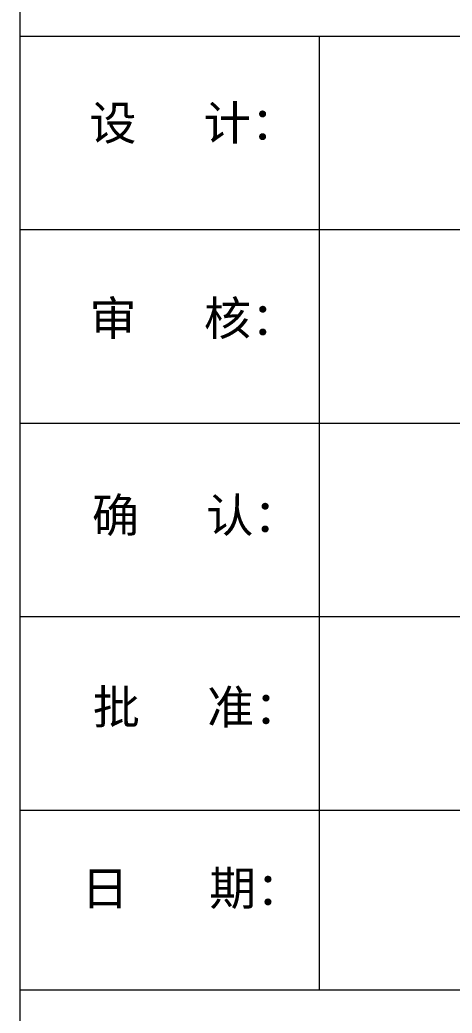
# Model space of a CAD drawing. Header units: millimetres. Extents: x 130143 to 328923, y 19139 to 134795.
# Drawn here: x 240799 to 243296, y 24239 to 29975 of the extents above; entities that cross this region are included whole.
import ezdxf
from ezdxf.enums import TextEntityAlignment as Align

# ---------------------------------------------------------------- set-up
doc = ezdxf.new("R2010")
doc.units = ezdxf.units.MM
doc.header["$LTSCALE"] = 10
doc.layers.add('邦威智能化', color=7, linetype='Continuous', lineweight=18)
doc.styles.get("Standard").update_dxf_attribs({"font": 'arial.ttf'})

# ---------------------------------------------------------------- blocks, each defined once
blk = doc.blocks.new('图框')
for p, q in [((34698.4, 589.7), (34698.4, -29110.3)), ((34698.4, -16833.3), (41198.4, -16833.3)), ((36860.1, -16833.3), (36860.1, -23716)), ((34698.4, -18229.8), (41198.4, -18229.8)), ((34698.4, -19626.2), (41198.4, -19626.2)), ((34698.4, -21022.6), (41198.4, -21022.6)), ((34698.4, -22419), (41198.4, -22419)), ((34698.4, -23716), (41198.4, -23716))]:
    blk.add_line(p, q)
for s, p, p2 in [('设     计：', (35200, -17582.6), (36706.3, -17582.6)), ('审     核：', (35201.4, -18992.3), (36707.7, -18992.3)), ('确     认：', (35218.5, -20414.1), (36724.8, -20414.1)), ('批     准：', (35224.7, -21798.6), (36730.9, -21798.6)), ('日      期：', (35143.3, -23105.8), (36744.9, -23105.8))]:
    blk.add_text(s, height=245.65).set_placement(p, p2, align=Align.ALIGNED)

msp = doc.modelspace()

# ---------------------------------------------------------------- block references
at = {"layer": '邦威智能化', "xscale": 0.8000000000029104, "yscale": 0.7999999999992724, "zscale": 0.8}
msp.add_blockref('图框', (213040.53592, 43347.2057, 0), dxfattribs=at)

doc.saveas('drawing.dxf')
